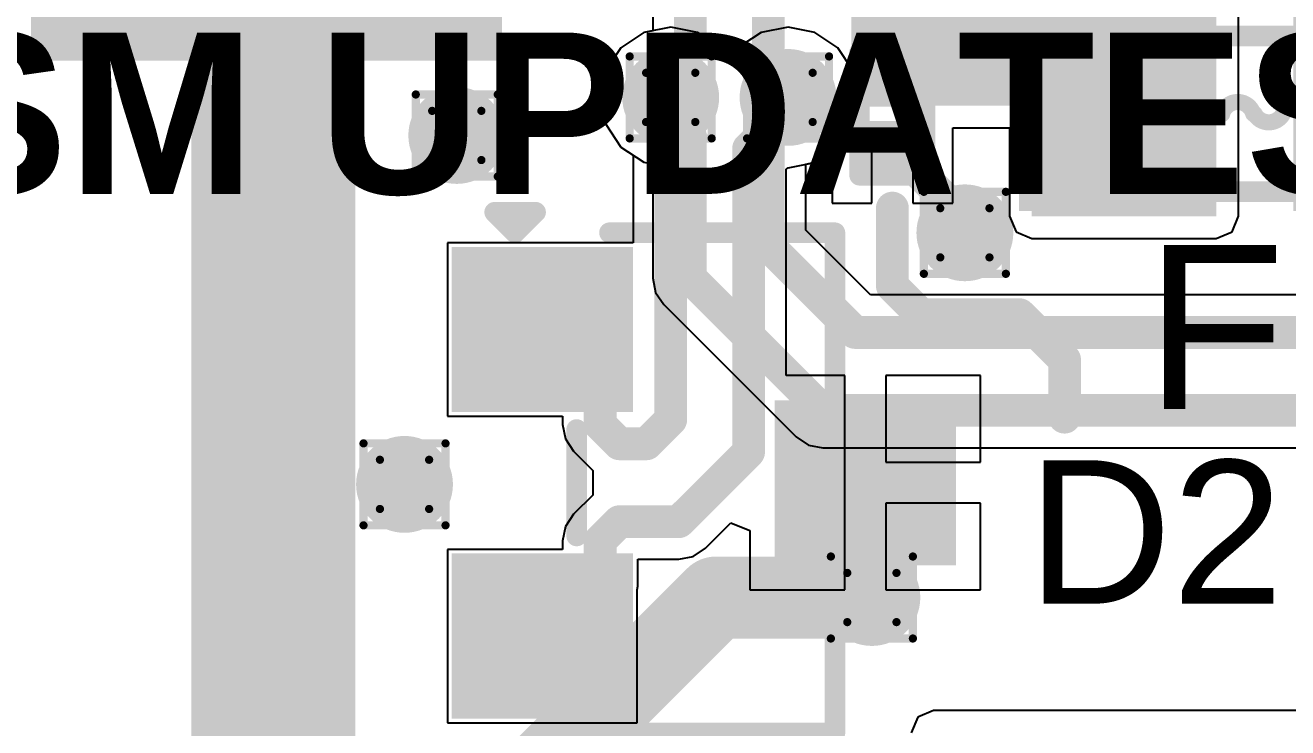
# Model space of a CAD drawing. Header units: inches. Extents: x -0.3 to 9.9, y -0.4 to 5.
# Drawn here: x 0.1525 to 0.4604, y 2.3712 to 2.5426 of the extents above; entities that cross this region are included whole.
import ezdxf

# ---------------------------------------------------------------- set-up
doc = ezdxf.new("R2010")
doc.units = ezdxf.units.IN
doc.header["$MEASUREMENT"] = 0
for name, color, linetype in [('Bottom Layer', 5, 'Continuous'), ('Bottom Solder', 6, 'Continuous'), ('Drill Drawing', 1, 'Continuous'), ('Top Layer', 1, 'Continuous'), ('Top Overlay', 2, 'Continuous'), ('Top Paste', 8, 'Continuous'), ('Top Solder', 216, 'Continuous'), ('Via Holes', 16, 'Continuous')]:
    doc.layers.add(name, color=color, linetype=linetype)
doc.styles.add('Arial', font='', dxfattribs={"height": 0.2})
doc.styles.add('Arial_Bold', font='', dxfattribs={"height": 0.2})
doc.styles.get('Arial').set_extended_font_data('Arial')
doc.styles.get('Arial_Bold').set_extended_font_data('Arial', bold=True)

# ---------------------------------------------------------------- blocks, each defined once
blk = doc.blocks.new('F____0603_138')
at = {"layer": 'Top Layer'}
for points in [[(-0.01377945, -0.01968505), (-0.05314955, -0.01968505), (-0.05314955, 0.01968505), (-0.01377945, 0.01968505)], [(0.05314965, -0.01968505), (0.01377955, -0.01968505), (0.01377955, 0.01968505), (0.05314965, 0.01968505)]]:
    blk.add_hatch(color=1, dxfattribs=at).paths.add_polyline_path(points)
at = {"layer": 'Top Paste'}
for points in [[(-0.01377945, -0.01968505), (-0.05314955, -0.01968505), (-0.05314955, 0.01968505), (-0.01377945, 0.01968505)], [(0.05314965, -0.01968505), (0.01377955, -0.01968505), (0.01377955, 0.01968505), (0.05314965, 0.01968505)]]:
    blk.add_hatch(color=8, dxfattribs=at).paths.add_polyline_path(points)
at = {"layer": 'Top Solder'}
for points in [[(-0.009779450000000004, -0.02368505), (-0.05714955, -0.02368505), (-0.05714955, 0.02368505), (-0.009779449999999997, 0.02368505)], [(0.05714965, -0.02368505), (0.009779549999999996, -0.02368505), (0.009779550000000003, 0.02368505), (0.05714965, 0.02368505)]]:
    blk.add_hatch(color=216, dxfattribs=at).paths.add_polyline_path(points)
at = {"layer": 'Top Overlay'}
for points in [[(-0.01, 0.019, 0.005, 0.005, 0), (0.01, 0.019, 0.005, 0.005, 0)], [(-0.0076122, -0.0001008, 0.003937, 0.003937, -0.7701644861592942), (0, 0, 0.003937, 0.003937, 0)], [(0.0077265, 0.0018093, 0.003937, 0.003937, -0.7841168953440428), (0.0002784, 7.75e-05, 0.003937, 0.003937, 0)], [(-0.01, -0.019, 0.005, 0.005, 0), (0.01, -0.019, 0.005, 0.005, 0)]]:
    blk.add_lwpolyline(points, format="xyseb", dxfattribs=at)
for points in [[(-0.01125, 0.019, 0.0025, 0.0025, 1), (-0.00875, 0.019, 0.0025, 0.0025, 1)], [(0.00875, 0.019, 0.0025, 0.0025, 1), (0.01125, 0.019, 0.0025, 0.0025, 1)], [(0.0067423, 0.0018093, 0.0019685, 0.0019685, 1), (0.0087107, 0.0018093, 0.0019685, 0.0019685, 1)], [(-0.0085964, -0.0001008, 0.0019685, 0.0019685, 1), (-0.006628, -0.0001008, 0.0019685, 0.0019685, 1)], [(-0.0009842, 0, 0.0019685, 0.0019685, 1), (0.0009842, 0, 0.0019685, 0.0019685, 1)], [(-0.0007058, 7.75e-05, 0.0019685, 0.0019685, 1), (0.0012626, 7.75e-05, 0.0019685, 0.0019685, 1)], [(-0.01125, -0.019, 0.0025, 0.0025, 1), (-0.00875, -0.019, 0.0025, 0.0025, 1)], [(0.00875, -0.019, 0.0025, 0.0025, 1), (0.01125, -0.019, 0.0025, 0.0025, 1)]]:
    blk.add_lwpolyline(points, format="xyseb", close=True, dxfattribs=at)
blk = doc.blocks.new('S___23_164')
at = {"layer": 'Top Layer'}
for points in [[(-0.01614175, 0.05748035), (0.01614175, 0.05748035), (0.01614175, 0.02125985), (-0.01614175, 0.02125985)], [(-0.05354335, -0.02125985), (-0.02125985, -0.02125985), (-0.02125985, -0.05748035), (-0.05354335, -0.05748035)], [(0.02125985, -0.02125985), (0.05354335, -0.02125985), (0.05354335, -0.05748035), (0.02125985, -0.05748035)]]:
    blk.add_hatch(color=1, dxfattribs=at).paths.add_polyline_path(points)
at = {"layer": 'Top Paste'}
for points in [[(-0.01614175, 0.05748035), (0.01614175, 0.05748035), (0.01614175, 0.02125985), (-0.01614175, 0.02125985)], [(-0.05354335, -0.02125985), (-0.02125985, -0.02125985), (-0.02125985, -0.05748035), (-0.05354335, -0.05748035)], [(0.02125985, -0.02125985), (0.05354335, -0.02125985), (0.05354335, -0.05748035), (0.02125985, -0.05748035)]]:
    blk.add_hatch(color=8, dxfattribs=at).paths.add_polyline_path(points)
at = {"layer": 'Top Solder'}
for points in [[(-0.02014175, 0.06148035), (0.02014175, 0.06148035), (0.02014175, 0.01725985), (-0.02014175, 0.01725985)], [(-0.05754335, -0.01725985), (-0.01725985, -0.01725985), (-0.01725985, -0.06148035), (-0.05754335, -0.06148035)], [(0.01725985, -0.01725985), (0.05754335, -0.01725985), (0.05754335, -0.06148035), (0.01725985, -0.06148035)]]:
    blk.add_hatch(color=216, dxfattribs=at).paths.add_polyline_path(points)
at = {"layer": 'Top Overlay'}
for points in [[(-0.061, -0.023, 0.005, 0.005, 0), (-0.061, 0.032, 0.005, 0.005, 0)], [(-0.022, 0.032, 0.005, 0.005, 0), (-0.061, 0.032, 0.005, 0.005, 0)], [(0.061, 0.032, 0.005, 0.005, 0), (0.022, 0.032, 0.005, 0.005, 0)], [(0.061, -0.023, 0.005, 0.005, 0), (0.061, 0.032, 0.005, 0.005, 0)], [(0.013, -0.031, 0.005, 0.005, 0), (-0.013, -0.031, 0.005, 0.005, 0)], [(-0.061, -0.046, 0.005, 0.005, 0), (-0.066, -0.041, 0.005, 0.005, 0)], [(-0.066, -0.051, 0.005, 0.005, 0), (-0.066, -0.041, 0.005, 0.005, 0)], [(-0.066, -0.051, 0.005, 0.005, 0), (-0.061, -0.046, 0.005, 0.005, 0)]]:
    blk.add_lwpolyline(points, format="xyseb", dxfattribs=at)
for points in [[(-0.06225, 0.032, 0.0025, 0.0025, 1), (-0.05975, 0.032, 0.0025, 0.0025, 1)], [(-0.06225, 0.032, 0.0025, 0.0025, 1), (-0.05975, 0.032, 0.0025, 0.0025, 1)], [(-0.02325, 0.032, 0.0025, 0.0025, 1), (-0.02075, 0.032, 0.0025, 0.0025, 1)], [(0.02075, 0.032, 0.0025, 0.0025, 1), (0.02325, 0.032, 0.0025, 0.0025, 1)], [(0.05975, 0.032, 0.0025, 0.0025, 1), (0.06225, 0.032, 0.0025, 0.0025, 1)], [(0.05975, 0.032, 0.0025, 0.0025, 1), (0.06225, 0.032, 0.0025, 0.0025, 1)], [(-0.06225, -0.023, 0.0025, 0.0025, 1), (-0.05975, -0.023, 0.0025, 0.0025, 1)], [(0.05975, -0.023, 0.0025, 0.0025, 1), (0.06225, -0.023, 0.0025, 0.0025, 1)], [(-0.01425, -0.031, 0.0025, 0.0025, 1), (-0.01175, -0.031, 0.0025, 0.0025, 1)], [(0.01175, -0.031, 0.0025, 0.0025, 1), (0.01425, -0.031, 0.0025, 0.0025, 1)], [(-0.06725, -0.041, 0.0025, 0.0025, 1), (-0.06475, -0.041, 0.0025, 0.0025, 1)], [(-0.06725, -0.041, 0.0025, 0.0025, 1), (-0.06475, -0.041, 0.0025, 0.0025, 1)], [(-0.06225, -0.046, 0.0025, 0.0025, 1), (-0.05975, -0.046, 0.0025, 0.0025, 1)], [(-0.06225, -0.046, 0.0025, 0.0025, 1), (-0.05975, -0.046, 0.0025, 0.0025, 1)], [(-0.06725, -0.051, 0.0025, 0.0025, 1), (-0.06475, -0.051, 0.0025, 0.0025, 1)], [(-0.06725, -0.051, 0.0025, 0.0025, 1), (-0.06475, -0.051, 0.0025, 0.0025, 1)]]:
    blk.add_lwpolyline(points, format="xyseb", close=True, dxfattribs=at)
blk = doc.blocks.new('DSN0603_2_166')
at = {"layer": 'Top Layer'}
for points in [[(-0.011811, 0.0047244), (-0.003937, 0.0047244), (-0.003937, -0.0047244), (-0.011811, -0.0047244)], [(0.003937, 0.0047244), (0.011811, 0.0047244), (0.011811, -0.0047244), (0.003937, -0.0047244)]]:
    blk.add_hatch(color=1, dxfattribs=at).paths.add_polyline_path(points)
at = {"layer": 'Top Paste'}
for points in [[(-0.011811, 0.0047244), (-0.003937, 0.0047244), (-0.003937, -0.0047244), (-0.011811, -0.0047244)], [(0.003937, 0.0047244), (0.011811, 0.0047244), (0.011811, -0.0047244), (0.003937, -0.0047244)]]:
    blk.add_hatch(color=8, dxfattribs=at).paths.add_polyline_path(points)
at = {"layer": 'Top Solder'}
for points in [[(-0.0139764, 0.0068898), (-0.0017716, 0.0068898), (-0.0017716, -0.0068898), (-0.0139764, -0.0068898)], [(0.0017716, 0.0068898), (0.0139764, 0.0068898), (0.0139764, -0.0068898), (0.0017716, -0.0068898)]]:
    blk.add_hatch(color=216, dxfattribs=at).paths.add_polyline_path(points)
at = {"layer": 'Top Overlay'}
for points in [[(-0.015, 0.008, 0.005, 0.005, 0), (0.015, 0.008, 0.005, 0.005, 0)], [(-0.015, 0.008, 0.005, 0.005, 0), (-0.015, -0.008, 0.005, 0.005, 0)], [(0.015, 0.008, 0.005, 0.005, 0), (0.015, -0.008, 0.005, 0.005, 0)], [(-0.015, -0.008, 0.005, 0.005, 0), (0.015, -0.008, 0.005, 0.005, 0)]]:
    blk.add_lwpolyline(points, format="xyseb", dxfattribs=at)
for points in [[(-0.01625, 0.008, 0.0025, 0.0025, 1), (-0.01375, 0.008, 0.0025, 0.0025, 1)], [(-0.01625, 0.008, 0.0025, 0.0025, 1), (-0.01375, 0.008, 0.0025, 0.0025, 1)], [(0.01375, 0.008, 0.0025, 0.0025, 1), (0.01625, 0.008, 0.0025, 0.0025, 1)], [(0.01375, 0.008, 0.0025, 0.0025, 1), (0.01625, 0.008, 0.0025, 0.0025, 1)], [(-0.01625, -0.008, 0.0025, 0.0025, 1), (-0.01375, -0.008, 0.0025, 0.0025, 1)], [(-0.01625, -0.008, 0.0025, 0.0025, 1), (-0.01375, -0.008, 0.0025, 0.0025, 1)], [(0.01375, -0.008, 0.0025, 0.0025, 1), (0.01625, -0.008, 0.0025, 0.0025, 1)], [(0.01375, -0.008, 0.0025, 0.0025, 1), (0.01625, -0.008, 0.0025, 0.0025, 1)]]:
    blk.add_lwpolyline(points, format="xyseb", close=True, dxfattribs=at)

msp = doc.modelspace()

# ---------------------------------------------------------------- hatches: boundary and pattern name
at = {"layer": 'Bottom Layer'}
h = msp.add_hatch(color=5, dxfattribs=at)
edge = h.paths.add_edge_path()
edge.add_arc((0.3099368, 2.525), 0.011811, 0, 360)
h = msp.add_hatch(color=5, dxfattribs=at)
edge = h.paths.add_edge_path()
edge.add_arc((0.3385588, 2.525), 0.011811, 0, 360)
h = msp.add_hatch(color=5, dxfattribs=at)
edge = h.paths.add_edge_path()
edge.add_arc((0.2577712, 2.5157166), 0.011811, 0, 360)
h = msp.add_hatch(color=5, dxfattribs=at)
edge = h.paths.add_edge_path()
edge.add_arc((0.381679, 2.4919705), 0.011811, 0, 360)
h = msp.add_hatch(color=5, dxfattribs=at)
edge = h.paths.add_edge_path()
edge.add_arc((0.2450264, 2.4306018), 0.011811, 0, 360)
h = msp.add_hatch(color=5, dxfattribs=at)
edge = h.paths.add_edge_path()
edge.add_arc((0.359, 2.403), 0.011811, 0, 360)
at = {"layer": 'Bottom Solder'}
h = msp.add_hatch(color=6, dxfattribs=at)
edge = h.paths.add_edge_path()
edge.add_arc((0.3099368, 2.525), 0.0059055, 0, 360)
h = msp.add_hatch(color=6, dxfattribs=at)
edge = h.paths.add_edge_path()
edge.add_arc((0.3385588, 2.525), 0.0059055, 0, 360)
h = msp.add_hatch(color=6, dxfattribs=at)
edge = h.paths.add_edge_path()
edge.add_arc((0.2577712, 2.5157166), 0.0059055, 0, 360)
h = msp.add_hatch(color=6, dxfattribs=at)
edge = h.paths.add_edge_path()
edge.add_arc((0.381679, 2.4919705), 0.0059055, 0, 360)
h = msp.add_hatch(color=6, dxfattribs=at)
edge = h.paths.add_edge_path()
edge.add_arc((0.2450264, 2.4306018), 0.0059055, 0, 360)
h = msp.add_hatch(color=6, dxfattribs=at)
edge = h.paths.add_edge_path()
edge.add_arc((0.359, 2.403), 0.0059055, 0, 360)
at = {"layer": 'Top Layer'}
for points in [[(0.1539722, 2.5339486), (0.2688226, 2.5339486), (0.2688226, 2.6349486), (0.1539722, 2.6349486)], [(0.354, 2.536), (0.377, 2.536), (0.377, 2.607), (0.354, 2.607)], [(0.357, 2.525), (0.377, 2.525), (0.377, 2.606), (0.357, 2.606)], [(0.443, 2.523), (0.443, 2.546), (0.356, 2.546), (0.356, 2.523)], [(0.443, 2.545), (0.398, 2.545), (0.398, 2.496), (0.443, 2.496)]]:
    msp.add_hatch(color=1, dxfattribs=at).paths.add_polyline_path(points)
h = msp.add_hatch(color=1, dxfattribs=at)
edge = h.paths.add_edge_path()
edge.add_arc((0.3099368, 2.525), 0.011811, 0, 360)
h = msp.add_hatch(color=1, dxfattribs=at)
edge = h.paths.add_edge_path()
edge.add_arc((0.3385588, 2.525), 0.011811, 0, 360)
h = msp.add_hatch(color=1, dxfattribs=at)
edge = h.paths.add_edge_path()
edge.add_arc((0.2577712, 2.5157166), 0.011811, 0, 360)
h = msp.add_hatch(color=1, dxfattribs=at)
edge = h.paths.add_edge_path()
edge.add_arc((0.381679, 2.4919705), 0.011811, 0, 360)
h = msp.add_hatch(color=1, dxfattribs=at)
edge = h.paths.add_edge_path()
edge.add_arc((0.2450264, 2.4306018), 0.011811, 0, 360)
h = msp.add_hatch(color=1, dxfattribs=at)
edge = h.paths.add_edge_path()
edge.add_arc((0.359, 2.403), 0.011811, 0, 360)
at = {"layer": 'Top Solder'}
h = msp.add_hatch(color=216, dxfattribs=at)
edge = h.paths.add_edge_path()
edge.add_arc((0.3099368, 2.525), 0.0059055, 0, 360)
h = msp.add_hatch(color=216, dxfattribs=at)
edge = h.paths.add_edge_path()
edge.add_arc((0.3385588, 2.525), 0.0059055, 0, 360)
h = msp.add_hatch(color=216, dxfattribs=at)
edge = h.paths.add_edge_path()
edge.add_arc((0.2577712, 2.5157166), 0.0059055, 0, 360)
h = msp.add_hatch(color=216, dxfattribs=at)
edge = h.paths.add_edge_path()
edge.add_arc((0.381679, 2.4919705), 0.0059055, 0, 360)
h = msp.add_hatch(color=216, dxfattribs=at)
edge = h.paths.add_edge_path()
edge.add_arc((0.2450264, 2.4306018), 0.0059055, 0, 360)
h = msp.add_hatch(color=216, dxfattribs=at)
edge = h.paths.add_edge_path()
edge.add_arc((0.359, 2.403), 0.0059055, 0, 360)
at = {"layer": 'Via Holes'}
h = msp.add_hatch(color=7, dxfattribs=at)
edge = h.paths.add_edge_path()
edge.add_arc((0.3099368, 2.525), 0.0059055, 0, 360)
h = msp.add_hatch(color=7, dxfattribs=at)
edge = h.paths.add_edge_path()
edge.add_arc((0.3385588, 2.525), 0.0059055, 0, 360)
h = msp.add_hatch(color=7, dxfattribs=at)
edge = h.paths.add_edge_path()
edge.add_arc((0.2577712, 2.5157166), 0.0059055, 0, 360)
h = msp.add_hatch(color=7, dxfattribs=at)
edge = h.paths.add_edge_path()
edge.add_arc((0.381679, 2.4919705), 0.0059055, 0, 360)
h = msp.add_hatch(color=7, dxfattribs=at)
edge = h.paths.add_edge_path()
edge.add_arc((0.2450264, 2.4306018), 0.0059055, 0, 360)
h = msp.add_hatch(color=7, dxfattribs=at)
edge = h.paths.add_edge_path()
edge.add_arc((0.359, 2.403), 0.0059055, 0, 360)

# ---------------------------------------------------------------- linework, layer by layer
at = {"layer": 'Bottom Layer'}
for p, q in [((0.3033775, 2.5408356), (0.2978168, 2.53712)), ((0.3099368, 2.5421403), (0.3033775, 2.5408356)), ((0.3164961, 2.5408356), (0.3099368, 2.5421403)), ((0.3209289, 2.5378737), (0.3164961, 2.5408356)), ((0.3319995, 2.5408356), (0.3275667, 2.5378737)), ((0.3385588, 2.5421403), (0.3319995, 2.5408356)), ((0.3451181, 2.5408356), (0.3385588, 2.5421403)), ((0.3506788, 2.53712), (0.3451181, 2.5408356)), ((0.2978168, 2.53712), (0.2941012, 2.5315593)), ((0.3242478, 2.5374197), (0.3209289, 2.5378737)), ((0.3275667, 2.5378737), (0.3242478, 2.5374197)), ((0.3543944, 2.5315593), (0.3506788, 2.53712)), ((0.2941012, 2.5315593), (0.2927965, 2.525)), ((0.3556991, 2.525), (0.3543944, 2.5315593)), ((0.2927965, 2.525), (0.2941012, 2.5184407)), ((0.3543944, 2.5184407), (0.3556991, 2.525)), ((0.2941012, 2.5184407), (0.2978168, 2.51288)), ((0.3506788, 2.51288), (0.3543944, 2.5184407)), ((0.2978168, 2.51288), (0.3033775, 2.5091644)), ((0.3451181, 2.5091644), (0.3506788, 2.51288)), ((0.3033775, 2.5091644), (0.3055715, 2.508728)), ((0.3055715, 2.508728), (0.3055715, 2.4809379)), ((0.3429241, 2.508728), (0.3451181, 2.5091644)), ((0.3429241, 2.4926088), (0.3429241, 2.508728)), ((0.3586972, 2.4768358), (0.3429241, 2.4926088)), ((0.3055715, 2.4809379), (0.30627, 2.4774263)), ((0.30627, 2.4774263), (0.3082592, 2.4744493)), ((0.7327114, 2.4768358), (0.3586972, 2.4768358)), ((0.3082592, 2.4744493), (0.3405376, 2.4421708)), ((0.3405376, 2.4421708), (0.3435146, 2.4401817)), ((0.3435146, 2.4401817), (0.3470262, 2.4394832)), ((0.3470262, 2.4394832), (0.7210405, 2.4394832)), ((0.3701731, 2.3738269), (0.368588, 2.37)), ((0.374, 2.375412), (0.3701731, 2.3738269)), ((0.611, 2.375412), (0.374, 2.375412))]:
    msp.add_line(p, q, dxfattribs=at)
for points in [[(0.3099368, 2.525, 0.008, 0.008, -0.198912367379658), (0.3132478, 2.5170065, 0.008, 0.008, 0)], [(0.3352478, 2.5170065, 0.008, 0.008, -0.198912367379658), (0.3385588, 2.525, 0.008, 0.008, 0)], [(0.3132478, 2.5170065, 0.008, 0.008, 0), (0.3147478, 2.5155065, 0.008, 0.008, 0)], [(0.3147478, 2.4809379, 0.008, 0.008, 0), (0.3147478, 2.5155065, 0.008, 0.008, 0)], [(0.3337478, 2.5155065, 0.008, 0.008, 0), (0.3352478, 2.5170065, 0.008, 0.008, 0)], [(0.3337478, 2.4888079, 0.008, 0.008, 0), (0.3337478, 2.5155065, 0.008, 0.008, 0)], [(0.3337478, 2.4888079, 0.008, 0.008, 0), (0.3548962, 2.4676595, 0.008, 0.008, 0)], [(0.3147478, 2.4809379, 0.008, 0.008, 0), (0.3470262, 2.4486595, 0.008, 0.008, 0)], [(0.3548962, 2.4676595, 0.008, 0.008, 0), (0.7327114, 2.4676595, 0.008, 0.008, 0)], [(0.3470262, 2.4486595, 0.008, 0.008, 0), (0.7248414, 2.4486595, 0.008, 0.008, 0)], [(0.2577712, 2.3397712, 0.02, 0.02, 0), (0.321, 2.403, 0.02, 0.02, 0)], [(0.321, 2.403, 0.02, 0.02, 0), (0.359, 2.403, 0.02, 0.02, 0)]]:
    msp.add_lwpolyline(points, format="xyseb", dxfattribs=at)
for points in [[(0.3079368, 2.525, 0.004, 0.004, 1), (0.3119368, 2.525, 0.004, 0.004, 1)], [(0.3365588, 2.525, 0.004, 0.004, 1), (0.3405588, 2.525, 0.004, 0.004, 1)], [(0.3112478, 2.5170065, 0.004, 0.004, 1), (0.3152478, 2.5170065, 0.004, 0.004, 1)], [(0.3112478, 2.5170065, 0.004, 0.004, 1), (0.3152478, 2.5170065, 0.004, 0.004, 1)], [(0.3127478, 2.5155065, 0.004, 0.004, 1), (0.3167478, 2.5155065, 0.004, 0.004, 1)], [(0.3127478, 2.5155065, 0.004, 0.004, 1), (0.3167478, 2.5155065, 0.004, 0.004, 1)], [(0.3317478, 2.5155065, 0.004, 0.004, 1), (0.3357478, 2.5155065, 0.004, 0.004, 1)], [(0.3317478, 2.5155065, 0.004, 0.004, 1), (0.3357478, 2.5155065, 0.004, 0.004, 1)], [(0.3332478, 2.5170065, 0.004, 0.004, 1), (0.3372478, 2.5170065, 0.004, 0.004, 1)], [(0.3332478, 2.5170065, 0.004, 0.004, 1), (0.3372478, 2.5170065, 0.004, 0.004, 1)], [(0.3317478, 2.4888079, 0.004, 0.004, 1), (0.3357478, 2.4888079, 0.004, 0.004, 1)], [(0.3317478, 2.4888079, 0.004, 0.004, 1), (0.3357478, 2.4888079, 0.004, 0.004, 1)], [(0.3127478, 2.4809379, 0.004, 0.004, 1), (0.3167478, 2.4809379, 0.004, 0.004, 1)], [(0.3127478, 2.4809379, 0.004, 0.004, 1), (0.3167478, 2.4809379, 0.004, 0.004, 1)], [(0.3528962, 2.4676595, 0.004, 0.004, 1), (0.3568962, 2.4676595, 0.004, 0.004, 1)], [(0.3528962, 2.4676595, 0.004, 0.004, 1), (0.3568962, 2.4676595, 0.004, 0.004, 1)], [(0.3450262, 2.4486595, 0.004, 0.004, 1), (0.3490262, 2.4486595, 0.004, 0.004, 1)], [(0.3450262, 2.4486595, 0.004, 0.004, 1), (0.3490262, 2.4486595, 0.004, 0.004, 1)], [(0.316, 2.403, 0.01, 0.01, 1), (0.326, 2.403, 0.01, 0.01, 1)], [(0.316, 2.403, 0.01, 0.01, 1), (0.326, 2.403, 0.01, 0.01, 1)], [(0.354, 2.403, 0.01, 0.01, 1), (0.364, 2.403, 0.01, 0.01, 1)]]:
    msp.add_lwpolyline(points, format="xyseb", close=True, dxfattribs=at)
at = {"layer": 'Drill Drawing'}
for points in [[(0.2999368, 2.535, 0.002, 0.002, 0), (0.3199368, 2.535, 0.002, 0.002, 0)], [(0.2999368, 2.515, 0.002, 0.002, 0), (0.2999368, 2.535, 0.002, 0.002, 0)], [(0.3199368, 2.515, 0.002, 0.002, 0), (0.3199368, 2.535, 0.002, 0.002, 0)], [(0.3285588, 2.535, 0.002, 0.002, 0), (0.3485588, 2.535, 0.002, 0.002, 0)], [(0.3285588, 2.515, 0.002, 0.002, 0), (0.3285588, 2.535, 0.002, 0.002, 0)], [(0.3485588, 2.515, 0.002, 0.002, 0), (0.3485588, 2.535, 0.002, 0.002, 0)], [(0.3039368, 2.531, 0.002, 0.002, 0), (0.3159368, 2.531, 0.002, 0.002, 0)], [(0.3039368, 2.519, 0.002, 0.002, 0), (0.3039368, 2.531, 0.002, 0.002, 0)], [(0.3159368, 2.519, 0.002, 0.002, 0), (0.3159368, 2.531, 0.002, 0.002, 0)], [(0.3325588, 2.531, 0.002, 0.002, 0), (0.3445588, 2.531, 0.002, 0.002, 0)], [(0.3325588, 2.519, 0.002, 0.002, 0), (0.3325588, 2.531, 0.002, 0.002, 0)], [(0.3445588, 2.519, 0.002, 0.002, 0), (0.3445588, 2.531, 0.002, 0.002, 0)], [(0.2477712, 2.5257166, 0.002, 0.002, 0), (0.2677712, 2.5257166, 0.002, 0.002, 0)], [(0.2477712, 2.5057166, 0.002, 0.002, 0), (0.2477712, 2.5257166, 0.002, 0.002, 0)], [(0.2677712, 2.5057166, 0.002, 0.002, 0), (0.2677712, 2.5257166, 0.002, 0.002, 0)], [(0.2517712, 2.5217166, 0.002, 0.002, 0), (0.2637712, 2.5217166, 0.002, 0.002, 0)], [(0.2517712, 2.5097166, 0.002, 0.002, 0), (0.2517712, 2.5217166, 0.002, 0.002, 0)], [(0.2637712, 2.5097166, 0.002, 0.002, 0), (0.2637712, 2.5217166, 0.002, 0.002, 0)], [(0.3039368, 2.519, 0.002, 0.002, 0), (0.3159368, 2.519, 0.002, 0.002, 0)], [(0.3325588, 2.519, 0.002, 0.002, 0), (0.3445588, 2.519, 0.002, 0.002, 0)], [(0.2999368, 2.515, 0.002, 0.002, 0), (0.3199368, 2.515, 0.002, 0.002, 0)], [(0.3285588, 2.515, 0.002, 0.002, 0), (0.3485588, 2.515, 0.002, 0.002, 0)], [(0.2517712, 2.5097166, 0.002, 0.002, 0), (0.2637712, 2.5097166, 0.002, 0.002, 0)], [(0.2477712, 2.5057166, 0.002, 0.002, 0), (0.2677712, 2.5057166, 0.002, 0.002, 0)], [(0.371679, 2.5019705, 0.002, 0.002, 0), (0.391679, 2.5019705, 0.002, 0.002, 0)], [(0.371679, 2.4819705, 0.002, 0.002, 0), (0.371679, 2.5019705, 0.002, 0.002, 0)], [(0.391679, 2.4819705, 0.002, 0.002, 0), (0.391679, 2.5019705, 0.002, 0.002, 0)], [(0.375679, 2.4979705, 0.002, 0.002, 0), (0.387679, 2.4979705, 0.002, 0.002, 0)], [(0.375679, 2.4859705, 0.002, 0.002, 0), (0.375679, 2.4979705, 0.002, 0.002, 0)], [(0.387679, 2.4859705, 0.002, 0.002, 0), (0.387679, 2.4979705, 0.002, 0.002, 0)], [(0.375679, 2.4859705, 0.002, 0.002, 0), (0.387679, 2.4859705, 0.002, 0.002, 0)], [(0.371679, 2.4819705, 0.002, 0.002, 0), (0.391679, 2.4819705, 0.002, 0.002, 0)], [(0.2350264, 2.4406018, 0.002, 0.002, 0), (0.2550264, 2.4406018, 0.002, 0.002, 0)], [(0.2350264, 2.4206018, 0.002, 0.002, 0), (0.2350264, 2.4406018, 0.002, 0.002, 0)], [(0.2550264, 2.4206018, 0.002, 0.002, 0), (0.2550264, 2.4406018, 0.002, 0.002, 0)], [(0.2390264, 2.4366018, 0.002, 0.002, 0), (0.2510264, 2.4366018, 0.002, 0.002, 0)], [(0.2390264, 2.4246018, 0.002, 0.002, 0), (0.2390264, 2.4366018, 0.002, 0.002, 0)], [(0.2510264, 2.4246018, 0.002, 0.002, 0), (0.2510264, 2.4366018, 0.002, 0.002, 0)], [(0.2390264, 2.4246018, 0.002, 0.002, 0), (0.2510264, 2.4246018, 0.002, 0.002, 0)], [(0.2350264, 2.4206018, 0.002, 0.002, 0), (0.2550264, 2.4206018, 0.002, 0.002, 0)], [(0.349, 2.413, 0.002, 0.002, 0), (0.369, 2.413, 0.002, 0.002, 0)], [(0.349, 2.393, 0.002, 0.002, 0), (0.349, 2.413, 0.002, 0.002, 0)], [(0.369, 2.393, 0.002, 0.002, 0), (0.369, 2.413, 0.002, 0.002, 0)], [(0.353, 2.409, 0.002, 0.002, 0), (0.365, 2.409, 0.002, 0.002, 0)], [(0.353, 2.397, 0.002, 0.002, 0), (0.353, 2.409, 0.002, 0.002, 0)], [(0.365, 2.397, 0.002, 0.002, 0), (0.365, 2.409, 0.002, 0.002, 0)], [(0.353, 2.397, 0.002, 0.002, 0), (0.365, 2.397, 0.002, 0.002, 0)], [(0.349, 2.393, 0.002, 0.002, 0), (0.369, 2.393, 0.002, 0.002, 0)]]:
    msp.add_lwpolyline(points, format="xyseb", dxfattribs=at)
for points in [[(0.2994368, 2.535, 0.001, 0.001, 1), (0.3004368, 2.535, 0.001, 0.001, 1)], [(0.2994368, 2.535, 0.001, 0.001, 1), (0.3004368, 2.535, 0.001, 0.001, 1)], [(0.3194368, 2.535, 0.001, 0.001, 1), (0.3204368, 2.535, 0.001, 0.001, 1)], [(0.3194368, 2.535, 0.001, 0.001, 1), (0.3204368, 2.535, 0.001, 0.001, 1)], [(0.3280588, 2.535, 0.001, 0.001, 1), (0.3290588, 2.535, 0.001, 0.001, 1)], [(0.3280588, 2.535, 0.001, 0.001, 1), (0.3290588, 2.535, 0.001, 0.001, 1)], [(0.3480588, 2.535, 0.001, 0.001, 1), (0.3490588, 2.535, 0.001, 0.001, 1)], [(0.3480588, 2.535, 0.001, 0.001, 1), (0.3490588, 2.535, 0.001, 0.001, 1)], [(0.3034368, 2.531, 0.001, 0.001, 1), (0.3044368, 2.531, 0.001, 0.001, 1)], [(0.3034368, 2.531, 0.001, 0.001, 1), (0.3044368, 2.531, 0.001, 0.001, 1)], [(0.3154368, 2.531, 0.001, 0.001, 1), (0.3164368, 2.531, 0.001, 0.001, 1)], [(0.3154368, 2.531, 0.001, 0.001, 1), (0.3164368, 2.531, 0.001, 0.001, 1)], [(0.3320588, 2.531, 0.001, 0.001, 1), (0.3330588, 2.531, 0.001, 0.001, 1)], [(0.3320588, 2.531, 0.001, 0.001, 1), (0.3330588, 2.531, 0.001, 0.001, 1)], [(0.3440588, 2.531, 0.001, 0.001, 1), (0.3450588, 2.531, 0.001, 0.001, 1)], [(0.3440588, 2.531, 0.001, 0.001, 1), (0.3450588, 2.531, 0.001, 0.001, 1)], [(0.2472712, 2.5257166, 0.001, 0.001, 1), (0.2482712, 2.5257166, 0.001, 0.001, 1)], [(0.2472712, 2.5257166, 0.001, 0.001, 1), (0.2482712, 2.5257166, 0.001, 0.001, 1)], [(0.2672712, 2.5257166, 0.001, 0.001, 1), (0.2682712, 2.5257166, 0.001, 0.001, 1)], [(0.2672712, 2.5257166, 0.001, 0.001, 1), (0.2682712, 2.5257166, 0.001, 0.001, 1)], [(0.2512712, 2.5217166, 0.001, 0.001, 1), (0.2522712, 2.5217166, 0.001, 0.001, 1)], [(0.2512712, 2.5217166, 0.001, 0.001, 1), (0.2522712, 2.5217166, 0.001, 0.001, 1)], [(0.2632712, 2.5217166, 0.001, 0.001, 1), (0.2642712, 2.5217166, 0.001, 0.001, 1)], [(0.2632712, 2.5217166, 0.001, 0.001, 1), (0.2642712, 2.5217166, 0.001, 0.001, 1)], [(0.3034368, 2.519, 0.001, 0.001, 1), (0.3044368, 2.519, 0.001, 0.001, 1)], [(0.3034368, 2.519, 0.001, 0.001, 1), (0.3044368, 2.519, 0.001, 0.001, 1)], [(0.3154368, 2.519, 0.001, 0.001, 1), (0.3164368, 2.519, 0.001, 0.001, 1)], [(0.3154368, 2.519, 0.001, 0.001, 1), (0.3164368, 2.519, 0.001, 0.001, 1)], [(0.3320588, 2.519, 0.001, 0.001, 1), (0.3330588, 2.519, 0.001, 0.001, 1)], [(0.3320588, 2.519, 0.001, 0.001, 1), (0.3330588, 2.519, 0.001, 0.001, 1)], [(0.3440588, 2.519, 0.001, 0.001, 1), (0.3450588, 2.519, 0.001, 0.001, 1)], [(0.3440588, 2.519, 0.001, 0.001, 1), (0.3450588, 2.519, 0.001, 0.001, 1)], [(0.2994368, 2.515, 0.001, 0.001, 1), (0.3004368, 2.515, 0.001, 0.001, 1)], [(0.2994368, 2.515, 0.001, 0.001, 1), (0.3004368, 2.515, 0.001, 0.001, 1)], [(0.3194368, 2.515, 0.001, 0.001, 1), (0.3204368, 2.515, 0.001, 0.001, 1)], [(0.3194368, 2.515, 0.001, 0.001, 1), (0.3204368, 2.515, 0.001, 0.001, 1)], [(0.3280588, 2.515, 0.001, 0.001, 1), (0.3290588, 2.515, 0.001, 0.001, 1)], [(0.3280588, 2.515, 0.001, 0.001, 1), (0.3290588, 2.515, 0.001, 0.001, 1)], [(0.3480588, 2.515, 0.001, 0.001, 1), (0.3490588, 2.515, 0.001, 0.001, 1)], [(0.3480588, 2.515, 0.001, 0.001, 1), (0.3490588, 2.515, 0.001, 0.001, 1)], [(0.2512712, 2.5097166, 0.001, 0.001, 1), (0.2522712, 2.5097166, 0.001, 0.001, 1)], [(0.2512712, 2.5097166, 0.001, 0.001, 1), (0.2522712, 2.5097166, 0.001, 0.001, 1)], [(0.2632712, 2.5097166, 0.001, 0.001, 1), (0.2642712, 2.5097166, 0.001, 0.001, 1)], [(0.2632712, 2.5097166, 0.001, 0.001, 1), (0.2642712, 2.5097166, 0.001, 0.001, 1)], [(0.2472712, 2.5057166, 0.001, 0.001, 1), (0.2482712, 2.5057166, 0.001, 0.001, 1)], [(0.2472712, 2.5057166, 0.001, 0.001, 1), (0.2482712, 2.5057166, 0.001, 0.001, 1)], [(0.2672712, 2.5057166, 0.001, 0.001, 1), (0.2682712, 2.5057166, 0.001, 0.001, 1)], [(0.2672712, 2.5057166, 0.001, 0.001, 1), (0.2682712, 2.5057166, 0.001, 0.001, 1)], [(0.371179, 2.5019705, 0.001, 0.001, 1), (0.372179, 2.5019705, 0.001, 0.001, 1)], [(0.371179, 2.5019705, 0.001, 0.001, 1), (0.372179, 2.5019705, 0.001, 0.001, 1)], [(0.391179, 2.5019705, 0.001, 0.001, 1), (0.392179, 2.5019705, 0.001, 0.001, 1)], [(0.391179, 2.5019705, 0.001, 0.001, 1), (0.392179, 2.5019705, 0.001, 0.001, 1)], [(0.375179, 2.4979705, 0.001, 0.001, 1), (0.376179, 2.4979705, 0.001, 0.001, 1)], [(0.375179, 2.4979705, 0.001, 0.001, 1), (0.376179, 2.4979705, 0.001, 0.001, 1)], [(0.387179, 2.4979705, 0.001, 0.001, 1), (0.388179, 2.4979705, 0.001, 0.001, 1)], [(0.387179, 2.4979705, 0.001, 0.001, 1), (0.388179, 2.4979705, 0.001, 0.001, 1)], [(0.375179, 2.4859705, 0.001, 0.001, 1), (0.376179, 2.4859705, 0.001, 0.001, 1)], [(0.375179, 2.4859705, 0.001, 0.001, 1), (0.376179, 2.4859705, 0.001, 0.001, 1)], [(0.387179, 2.4859705, 0.001, 0.001, 1), (0.388179, 2.4859705, 0.001, 0.001, 1)], [(0.387179, 2.4859705, 0.001, 0.001, 1), (0.388179, 2.4859705, 0.001, 0.001, 1)], [(0.371179, 2.4819705, 0.001, 0.001, 1), (0.372179, 2.4819705, 0.001, 0.001, 1)], [(0.371179, 2.4819705, 0.001, 0.001, 1), (0.372179, 2.4819705, 0.001, 0.001, 1)], [(0.391179, 2.4819705, 0.001, 0.001, 1), (0.392179, 2.4819705, 0.001, 0.001, 1)], [(0.391179, 2.4819705, 0.001, 0.001, 1), (0.392179, 2.4819705, 0.001, 0.001, 1)], [(0.2345264, 2.4406018, 0.001, 0.001, 1), (0.2355264, 2.4406018, 0.001, 0.001, 1)], [(0.2345264, 2.4406018, 0.001, 0.001, 1), (0.2355264, 2.4406018, 0.001, 0.001, 1)], [(0.2545264, 2.4406018, 0.001, 0.001, 1), (0.2555264, 2.4406018, 0.001, 0.001, 1)], [(0.2545264, 2.4406018, 0.001, 0.001, 1), (0.2555264, 2.4406018, 0.001, 0.001, 1)], [(0.2385264, 2.4366018, 0.001, 0.001, 1), (0.2395264, 2.4366018, 0.001, 0.001, 1)], [(0.2385264, 2.4366018, 0.001, 0.001, 1), (0.2395264, 2.4366018, 0.001, 0.001, 1)], [(0.2505264, 2.4366018, 0.001, 0.001, 1), (0.2515264, 2.4366018, 0.001, 0.001, 1)], [(0.2505264, 2.4366018, 0.001, 0.001, 1), (0.2515264, 2.4366018, 0.001, 0.001, 1)], [(0.2385264, 2.4246018, 0.001, 0.001, 1), (0.2395264, 2.4246018, 0.001, 0.001, 1)], [(0.2385264, 2.4246018, 0.001, 0.001, 1), (0.2395264, 2.4246018, 0.001, 0.001, 1)], [(0.2505264, 2.4246018, 0.001, 0.001, 1), (0.2515264, 2.4246018, 0.001, 0.001, 1)], [(0.2505264, 2.4246018, 0.001, 0.001, 1), (0.2515264, 2.4246018, 0.001, 0.001, 1)], [(0.2345264, 2.4206018, 0.001, 0.001, 1), (0.2355264, 2.4206018, 0.001, 0.001, 1)], [(0.2345264, 2.4206018, 0.001, 0.001, 1), (0.2355264, 2.4206018, 0.001, 0.001, 1)], [(0.2545264, 2.4206018, 0.001, 0.001, 1), (0.2555264, 2.4206018, 0.001, 0.001, 1)], [(0.2545264, 2.4206018, 0.001, 0.001, 1), (0.2555264, 2.4206018, 0.001, 0.001, 1)], [(0.3485, 2.413, 0.001, 0.001, 1), (0.3495, 2.413, 0.001, 0.001, 1)], [(0.3485, 2.413, 0.001, 0.001, 1), (0.3495, 2.413, 0.001, 0.001, 1)], [(0.3685, 2.413, 0.001, 0.001, 1), (0.3695, 2.413, 0.001, 0.001, 1)], [(0.3685, 2.413, 0.001, 0.001, 1), (0.3695, 2.413, 0.001, 0.001, 1)], [(0.3525, 2.409, 0.001, 0.001, 1), (0.3535, 2.409, 0.001, 0.001, 1)], [(0.3525, 2.409, 0.001, 0.001, 1), (0.3535, 2.409, 0.001, 0.001, 1)], [(0.3645, 2.409, 0.001, 0.001, 1), (0.3655, 2.409, 0.001, 0.001, 1)], [(0.3645, 2.409, 0.001, 0.001, 1), (0.3655, 2.409, 0.001, 0.001, 1)], [(0.3525, 2.397, 0.001, 0.001, 1), (0.3535, 2.397, 0.001, 0.001, 1)], [(0.3525, 2.397, 0.001, 0.001, 1), (0.3535, 2.397, 0.001, 0.001, 1)], [(0.3645, 2.397, 0.001, 0.001, 1), (0.3655, 2.397, 0.001, 0.001, 1)], [(0.3645, 2.397, 0.001, 0.001, 1), (0.3655, 2.397, 0.001, 0.001, 1)], [(0.3485, 2.393, 0.001, 0.001, 1), (0.3495, 2.393, 0.001, 0.001, 1)], [(0.3485, 2.393, 0.001, 0.001, 1), (0.3495, 2.393, 0.001, 0.001, 1)], [(0.3685, 2.393, 0.001, 0.001, 1), (0.3695, 2.393, 0.001, 0.001, 1)], [(0.3685, 2.393, 0.001, 0.001, 1), (0.3695, 2.393, 0.001, 0.001, 1)]]:
    msp.add_lwpolyline(points, format="xyseb", close=True, dxfattribs=at)
at = {"layer": 'Top Layer'}
for p, q in [((0.3055715, 2.5480746), (0.3055715, 2.541272)), ((0.448412, 2.496), (0.448412, 2.546)), ((0.3033775, 2.5408356), (0.2978168, 2.53712)), ((0.3055715, 2.541272), (0.3033775, 2.5408356)), ((0.2978168, 2.53712), (0.2941012, 2.5315593)), ((0.2941012, 2.5315593), (0.2927965, 2.525)), ((0.2927965, 2.525), (0.2941012, 2.5184407)), ((0.2941012, 2.5184407), (0.2978168, 2.51288)), ((0.3787244, 2.499189), (0.3787244, 2.517588)), ((0.3787244, 2.517588), (0.392588, 2.517588)), ((0.392588, 2.517588), (0.392588, 2.496)), ((0.2978168, 2.51288), (0.3007605, 2.5109131)), ((0.3590002, 2.499189), (0.3590002, 2.5131262)), ((0.3590002, 2.5131262), (0.3690002, 2.5131262)), ((0.3690002, 2.5131262), (0.3690002, 2.499189)), ((0.3007605, 2.5109131), (0.3007605, 2.4895433)), ((0.3381131, 2.5074939), (0.3385589, 2.5078597)), ((0.3381131, 2.4571417), (0.3381131, 2.5074939)), ((0.3385589, 2.5078597), (0.3442755, 2.5089968)), ((0.3442755, 2.5089968), (0.3492756, 2.5063873)), ((0.3492756, 2.5063873), (0.3492756, 2.499189)), ((0.3492756, 2.499189), (0.3590002, 2.499189)), ((0.3690002, 2.499189), (0.3787244, 2.499189)), ((0.392588, 2.496), (0.3941731, 2.4921731)), ((0.4468269, 2.4921731), (0.448412, 2.496)), ((0.3941731, 2.4921731), (0.398, 2.490588)), ((0.443, 2.490588), (0.4468269, 2.4921731)), ((0.3007605, 2.4895433), (0.2555197, 2.4895433)), ((0.2555197, 2.4895433), (0.2555197, 2.4472599)), ((0.398, 2.490588), (0.443, 2.490588)), ((0.3523704, 2.4571417), (0.3381131, 2.4571417)), ((0.3523704, 2.4309999), (0.3523704, 2.4571417)), ((0.3854803, 2.4571417), (0.3623704, 2.4571417)), ((0.3623704, 2.4571417), (0.3623704, 2.4359999)), ((0.3854803, 2.4359999), (0.3854803, 2.4571417)), ((0.2555197, 2.4472599), (0.2835639, 2.4472599)), ((0.2835639, 2.4472599), (0.2835639, 2.4451863)), ((0.2835639, 2.4451863), (0.2842624, 2.4416747)), ((0.2842624, 2.4416747), (0.2862516, 2.4386977)), ((0.2862516, 2.4386977), (0.2909379, 2.4340114)), ((0.3623704, 2.4359999), (0.3854803, 2.4359999)), ((0.2909379, 2.4340114), (0.2909448, 2.4340068)), ((0.2909448, 2.4340068), (0.2909448, 2.4279932)), ((0.3523704, 2.4048583), (0.3523704, 2.4309999)), ((0.2909379, 2.4279886), (0.2862516, 2.4233023)), ((0.2909448, 2.4279932), (0.2909379, 2.4279886)), ((0.2862516, 2.4233023), (0.2842624, 2.4203253)), ((0.3854803, 2.4259999), (0.3623704, 2.4259999)), ((0.3623704, 2.4259999), (0.3623704, 2.4048583)), ((0.3854803, 2.4048583), (0.3854803, 2.4259999)), ((0.2842624, 2.4203253), (0.2835639, 2.4168137)), ((0.3184125, 2.4150114), (0.3246405, 2.4212394)), ((0.3246405, 2.4212394), (0.3292599, 2.4193259)), ((0.3292599, 2.4193259), (0.3292599, 2.4048583)), ((0.2835639, 2.4147401), (0.2555197, 2.4147401)), ((0.2555197, 2.4147401), (0.2555197, 2.3724567)), ((0.2835639, 2.4168137), (0.2835639, 2.4147401)), ((0.3154355, 2.4130222), (0.3184125, 2.4150114)), ((0.3019165, 2.4057402), (0.3019165, 2.4123237)), ((0.3019165, 2.4123237), (0.3119239, 2.4123237)), ((0.3119239, 2.4123237), (0.3154355, 2.4130222)), ((0.3017401, 2.4048534), (0.3019165, 2.4057402)), ((0.3017401, 2.3724567), (0.3017401, 2.4048534)), ((0.3292599, 2.4048583), (0.3523704, 2.4048583)), ((0.3623704, 2.4048583), (0.3854803, 2.4048583)), ((0.2555197, 2.3724567), (0.3017401, 2.3724567))]:
    msp.add_line(p, q, dxfattribs=at)
for points in [[(0.2130273, 2.3264605, 0.04, 0.04, 0), (0.2130273, 2.5636494, 0.04, 0.04, 0)], [(0.3147478, 2.5374973, 0.008, 0.008, 0), (0.3147478, 2.5763541, 0.008, 0.008, 0)], [(0.3337478, 2.5374973, 0.008, 0.008, 0), (0.3337478, 2.5763542, 0.008, 0.008, 0)], [(0.3129259, 2.5356754, 0.008, 0.008, 0), (0.3147478, 2.5374973, 0.008, 0.008, 0)], [(0.3335451, 2.5372946, 0.008, 0.008, 0), (0.3337478, 2.5374973, 0.008, 0.008, 0)], [(0.3335451, 2.5306671, 0.008, 0.008, 0), (0.3335451, 2.5372946, 0.008, 0.008, 0)], [(0.3129259, 2.5279891, 0.008, 0.008, 0), (0.3129259, 2.5356754, 0.008, 0.008, 0)], [(0.3317116, 2.5288336, 0.008, 0.008, 0), (0.3335451, 2.5306671, 0.008, 0.008, 0)], [(0.3099368, 2.525, 0.008, 0.008, 0), (0.3129259, 2.5279891, 0.008, 0.008, 0)], [(0.3317116, 2.5222062, 0.008, 0.008, 0), (0.3317116, 2.5288336, 0.008, 0.008, 0)], [(0.3099368, 2.4463829, 0.008, 0.008, 0), (0.3099368, 2.525, 0.008, 0.008, 0)], [(0.3337383, 2.5201795, 0.008, 0.008, 0), (0.3385588, 2.525, 0.008, 0.008, 0)], [(0.3317116, 2.5222062, 0.008, 0.008, 0), (0.3335451, 2.5203727, 0.008, 0.008, 0)], [(0.3289368, 2.5125027, 0.008, 0.008, 0), (0.3348937, 2.5184596, 0.008, 0.008, 0)], [(0.3337383, 2.5201795, 0.008, 0.008, 0), (0.3348937, 2.5190241, 0.008, 0.008, 0)], [(0.3348937, 2.5184596, 0.008, 0.008, 0), (0.3348937, 2.5190241, 0.008, 0.008, 0)], [(0.3289368, 2.4385129, 0.008, 0.008, 0), (0.3289368, 2.5125027, 0.008, 0.008, 0)], [(0.364, 2.513126, 0.008, 0.008, 0), (0.3646614, 2.513126, 0.008, 0.008, 0)], [(0.3646614, 2.513126, 0.008, 0.008, 0), (0.3647244, 2.513063, 0.008, 0.008, 0)], [(0.3647244, 2.5124016, 0.008, 0.008, 0), (0.3647244, 2.513063, 0.008, 0.008, 0)], [(0.3647244, 2.5124016, 0.008, 0.008, 0), (0.381679, 2.495447, 0.008, 0.008, 0)], [(0.381679, 2.4919705, 0.008, 0.008, 0), (0.381679, 2.495447, 0.008, 0.008, 0)], [(0.2786299, 2.4684016, 0.008, 0.008, 0), (0.2805984, 2.4684016, 0.008, 0.008, 0)], [(0.2805984, 2.4684016, 0.008, 0.008, 0), (0.2927402, 2.4562598, 0.008, 0.008, 0)], [(0.2927402, 2.4451863, 0.008, 0.008, 0), (0.2927402, 2.4562598, 0.008, 0.008, 0)], [(0.2927402, 2.4451863, 0.008, 0.008, 0), (0.2974265, 2.4405, 0.008, 0.008, 0)], [(0.3040539, 2.4405, 0.008, 0.008, 0), (0.3099368, 2.4463829, 0.008, 0.008, 0)], [(0.2974265, 2.4405, 0.008, 0.008, 0), (0.3040539, 2.4405, 0.008, 0.008, 0)], [(0.3119239, 2.4215, 0.008, 0.008, 0), (0.3289368, 2.4385129, 0.008, 0.008, 0)], [(0.359, 2.403, 0.02, 0.02, 0), (0.359, 2.4293701, 0.02, 0.02, 0)], [(0.3573701, 2.431, 0.012, 0.012, 0), (0.359, 2.4293701, 0.012, 0.012, 0)], [(0.2927402, 2.4168137, 0.008, 0.008, 0), (0.2974265, 2.4215, 0.008, 0.008, 0)], [(0.2974265, 2.4215, 0.008, 0.008, 0), (0.3119239, 2.4215, 0.008, 0.008, 0)], [(0.2927402, 2.4057402, 0.008, 0.008, 0), (0.2927402, 2.4168137, 0.008, 0.008, 0)], [(0.2805984, 2.3935984, 0.008, 0.008, 0), (0.2927402, 2.4057402, 0.008, 0.008, 0)], [(0.2786299, 2.3935984, 0.008, 0.008, 0), (0.2805984, 2.3935984, 0.008, 0.008, 0)]]:
    msp.add_lwpolyline(points, format="xyseb", dxfattribs=at)
for points in [[(0.3127478, 2.5374973, 0.004, 0.004, 1), (0.3167478, 2.5374973, 0.004, 0.004, 1)], [(0.3127478, 2.5374973, 0.004, 0.004, 1), (0.3167478, 2.5374973, 0.004, 0.004, 1)], [(0.3315451, 2.5372946, 0.004, 0.004, 1), (0.3355451, 2.5372946, 0.004, 0.004, 1)], [(0.3315451, 2.5372946, 0.004, 0.004, 1), (0.3355451, 2.5372946, 0.004, 0.004, 1)], [(0.3317478, 2.5374973, 0.004, 0.004, 1), (0.3357478, 2.5374973, 0.004, 0.004, 1)], [(0.3317478, 2.5374973, 0.004, 0.004, 1), (0.3357478, 2.5374973, 0.004, 0.004, 1)], [(0.3109259, 2.5356754, 0.004, 0.004, 1), (0.3149259, 2.5356754, 0.004, 0.004, 1)], [(0.3109259, 2.5356754, 0.004, 0.004, 1), (0.3149259, 2.5356754, 0.004, 0.004, 1)], [(0.3315451, 2.5306671, 0.004, 0.004, 1), (0.3355451, 2.5306671, 0.004, 0.004, 1)], [(0.3315451, 2.5306671, 0.004, 0.004, 1), (0.3355451, 2.5306671, 0.004, 0.004, 1)], [(0.3109259, 2.5279891, 0.004, 0.004, 1), (0.3149259, 2.5279891, 0.004, 0.004, 1)], [(0.3109259, 2.5279891, 0.004, 0.004, 1), (0.3149259, 2.5279891, 0.004, 0.004, 1)], [(0.3297116, 2.5288336, 0.004, 0.004, 1), (0.3337116, 2.5288336, 0.004, 0.004, 1)], [(0.3297116, 2.5288336, 0.004, 0.004, 1), (0.3337116, 2.5288336, 0.004, 0.004, 1)], [(0.3079368, 2.525, 0.004, 0.004, 1), (0.3119368, 2.525, 0.004, 0.004, 1)], [(0.3079368, 2.525, 0.004, 0.004, 1), (0.3119368, 2.525, 0.004, 0.004, 1)], [(0.3365588, 2.525, 0.004, 0.004, 1), (0.3405588, 2.525, 0.004, 0.004, 1)], [(0.3297116, 2.5222062, 0.004, 0.004, 1), (0.3337116, 2.5222062, 0.004, 0.004, 1)], [(0.3297116, 2.5222062, 0.004, 0.004, 1), (0.3337116, 2.5222062, 0.004, 0.004, 1)], [(0.3315451, 2.5203727, 0.004, 0.004, 1), (0.3355451, 2.5203727, 0.004, 0.004, 1)], [(0.3317383, 2.5201795, 0.004, 0.004, 1), (0.3357383, 2.5201795, 0.004, 0.004, 1)], [(0.3317383, 2.5201795, 0.004, 0.004, 1), (0.3357383, 2.5201795, 0.004, 0.004, 1)], [(0.3328937, 2.5190241, 0.004, 0.004, 1), (0.3368937, 2.5190241, 0.004, 0.004, 1)], [(0.3328937, 2.5190241, 0.004, 0.004, 1), (0.3368937, 2.5190241, 0.004, 0.004, 1)], [(0.3328937, 2.5184596, 0.004, 0.004, 1), (0.3368937, 2.5184596, 0.004, 0.004, 1)], [(0.3328937, 2.5184596, 0.004, 0.004, 1), (0.3368937, 2.5184596, 0.004, 0.004, 1)], [(0.3269368, 2.5125027, 0.004, 0.004, 1), (0.3309368, 2.5125027, 0.004, 0.004, 1)], [(0.3269368, 2.5125027, 0.004, 0.004, 1), (0.3309368, 2.5125027, 0.004, 0.004, 1)], [(0.362, 2.513126, 0.004, 0.004, 1), (0.366, 2.513126, 0.004, 0.004, 1)], [(0.3626614, 2.513126, 0.004, 0.004, 1), (0.3666614, 2.513126, 0.004, 0.004, 1)], [(0.3626614, 2.513126, 0.004, 0.004, 1), (0.3666614, 2.513126, 0.004, 0.004, 1)], [(0.3627244, 2.513063, 0.004, 0.004, 1), (0.3667244, 2.513063, 0.004, 0.004, 1)], [(0.3627244, 2.513063, 0.004, 0.004, 1), (0.3667244, 2.513063, 0.004, 0.004, 1)], [(0.3627244, 2.5124016, 0.004, 0.004, 1), (0.3667244, 2.5124016, 0.004, 0.004, 1)], [(0.3627244, 2.5124016, 0.004, 0.004, 1), (0.3667244, 2.5124016, 0.004, 0.004, 1)], [(0.379679, 2.495447, 0.004, 0.004, 1), (0.383679, 2.495447, 0.004, 0.004, 1)], [(0.379679, 2.495447, 0.004, 0.004, 1), (0.383679, 2.495447, 0.004, 0.004, 1)], [(0.379679, 2.4919705, 0.004, 0.004, 1), (0.383679, 2.4919705, 0.004, 0.004, 1)], [(0.2766299, 2.4684016, 0.004, 0.004, 1), (0.2806299, 2.4684016, 0.004, 0.004, 1)], [(0.2785984, 2.4684016, 0.004, 0.004, 1), (0.2825984, 2.4684016, 0.004, 0.004, 1)], [(0.2785984, 2.4684016, 0.004, 0.004, 1), (0.2825984, 2.4684016, 0.004, 0.004, 1)], [(0.2907402, 2.4562598, 0.004, 0.004, 1), (0.2947402, 2.4562598, 0.004, 0.004, 1)], [(0.2907402, 2.4562598, 0.004, 0.004, 1), (0.2947402, 2.4562598, 0.004, 0.004, 1)], [(0.2907402, 2.4451863, 0.004, 0.004, 1), (0.2947402, 2.4451863, 0.004, 0.004, 1)], [(0.2907402, 2.4451863, 0.004, 0.004, 1), (0.2947402, 2.4451863, 0.004, 0.004, 1)], [(0.3079368, 2.4463829, 0.004, 0.004, 1), (0.3119368, 2.4463829, 0.004, 0.004, 1)], [(0.3079368, 2.4463829, 0.004, 0.004, 1), (0.3119368, 2.4463829, 0.004, 0.004, 1)], [(0.2954265, 2.4405, 0.004, 0.004, 1), (0.2994265, 2.4405, 0.004, 0.004, 1)], [(0.2954265, 2.4405, 0.004, 0.004, 1), (0.2994265, 2.4405, 0.004, 0.004, 1)], [(0.3020539, 2.4405, 0.004, 0.004, 1), (0.3060539, 2.4405, 0.004, 0.004, 1)], [(0.3020539, 2.4405, 0.004, 0.004, 1), (0.3060539, 2.4405, 0.004, 0.004, 1)], [(0.3269368, 2.4385129, 0.004, 0.004, 1), (0.3309368, 2.4385129, 0.004, 0.004, 1)], [(0.3269368, 2.4385129, 0.004, 0.004, 1), (0.3309368, 2.4385129, 0.004, 0.004, 1)], [(0.354, 2.4293701, 0.01, 0.01, 1), (0.364, 2.4293701, 0.01, 0.01, 1)], [(0.3543701, 2.431, 0.006, 0.006, 1), (0.3603701, 2.431, 0.006, 0.006, 1)], [(0.356, 2.4293701, 0.006, 0.006, 1), (0.362, 2.4293701, 0.006, 0.006, 1)], [(0.2954265, 2.4215, 0.004, 0.004, 1), (0.2994265, 2.4215, 0.004, 0.004, 1)], [(0.2954265, 2.4215, 0.004, 0.004, 1), (0.2994265, 2.4215, 0.004, 0.004, 1)], [(0.3099239, 2.4215, 0.004, 0.004, 1), (0.3139239, 2.4215, 0.004, 0.004, 1)], [(0.3099239, 2.4215, 0.004, 0.004, 1), (0.3139239, 2.4215, 0.004, 0.004, 1)], [(0.2907402, 2.4168137, 0.004, 0.004, 1), (0.2947402, 2.4168137, 0.004, 0.004, 1)], [(0.2907402, 2.4168137, 0.004, 0.004, 1), (0.2947402, 2.4168137, 0.004, 0.004, 1)], [(0.354, 2.403, 0.01, 0.01, 1), (0.364, 2.403, 0.01, 0.01, 1)], [(0.2907402, 2.4057402, 0.004, 0.004, 1), (0.2947402, 2.4057402, 0.004, 0.004, 1)], [(0.2907402, 2.4057402, 0.004, 0.004, 1), (0.2947402, 2.4057402, 0.004, 0.004, 1)], [(0.2766299, 2.3935984, 0.004, 0.004, 1), (0.2806299, 2.3935984, 0.004, 0.004, 1)], [(0.2785984, 2.3935984, 0.004, 0.004, 1), (0.2825984, 2.3935984, 0.004, 0.004, 1)], [(0.2785984, 2.3935984, 0.004, 0.004, 1), (0.2825984, 2.3935984, 0.004, 0.004, 1)]]:
    msp.add_lwpolyline(points, format="xyseb", close=True, dxfattribs=at)
at = {"layer": 'Top Overlay'}
for points in [[(0.364, 2.479, 0.008, 0.008, 0), (0.364, 2.498, 0.008, 0.008, 0)], [(0.364, 2.479, 0.008, 0.008, 0), (0.371, 2.472, 0.008, 0.008, 0)], [(0.371, 2.472, 0.008, 0.008, 0), (0.395, 2.472, 0.008, 0.008, 0)], [(0.395, 2.472, 0.008, 0.008, 0), (0.406, 2.461, 0.008, 0.008, 0)], [(0.406, 2.447, 0.008, 0.008, 0), (0.406, 2.461, 0.008, 0.008, 0)]]:
    msp.add_lwpolyline(points, format="xyseb", dxfattribs=at)
for points in [[(0.362, 2.498, 0.004, 0.004, 1), (0.366, 2.498, 0.004, 0.004, 1)], [(0.362, 2.479, 0.004, 0.004, 1), (0.366, 2.479, 0.004, 0.004, 1)], [(0.362, 2.479, 0.004, 0.004, 1), (0.366, 2.479, 0.004, 0.004, 1)], [(0.369, 2.472, 0.004, 0.004, 1), (0.373, 2.472, 0.004, 0.004, 1)], [(0.369, 2.472, 0.004, 0.004, 1), (0.373, 2.472, 0.004, 0.004, 1)], [(0.393, 2.472, 0.004, 0.004, 1), (0.397, 2.472, 0.004, 0.004, 1)], [(0.393, 2.472, 0.004, 0.004, 1), (0.397, 2.472, 0.004, 0.004, 1)], [(0.404, 2.461, 0.004, 0.004, 1), (0.408, 2.461, 0.004, 0.004, 1)], [(0.404, 2.461, 0.004, 0.004, 1), (0.408, 2.461, 0.004, 0.004, 1)], [(0.404, 2.447, 0.004, 0.004, 1), (0.408, 2.447, 0.004, 0.004, 1)]]:
    msp.add_lwpolyline(points, format="xyseb", close=True, dxfattribs=at)

# ---------------------------------------------------------------- block references
msp.add_blockref('F____0603_138', (0.452, 2.521))
for name, p, rotation in [('DSN0603_2_166', (0.364, 2.521), 90), ('S___23_164', (0.318, 2.431), 270)]:
    msp.add_blockref(name, p, dxfattribs=dict(rotation=rotation))

# ---------------------------------------------------------------- texts
for s, height, style, p in [('GSM UPDATES', 0.0393701, 'Arial_Bold', (0.0834393, 2.5014608)), ('F2', 0.04, 'Arial', (0.4256775, 2.4490065)), ('D2', 0.035, 'Arial', (0.3968428, 2.4015057))]:
    msp.add_text(s, height=height, dxfattribs=dict(at, style=style)).set_placement(p)

doc.saveas('drawing.dxf')
